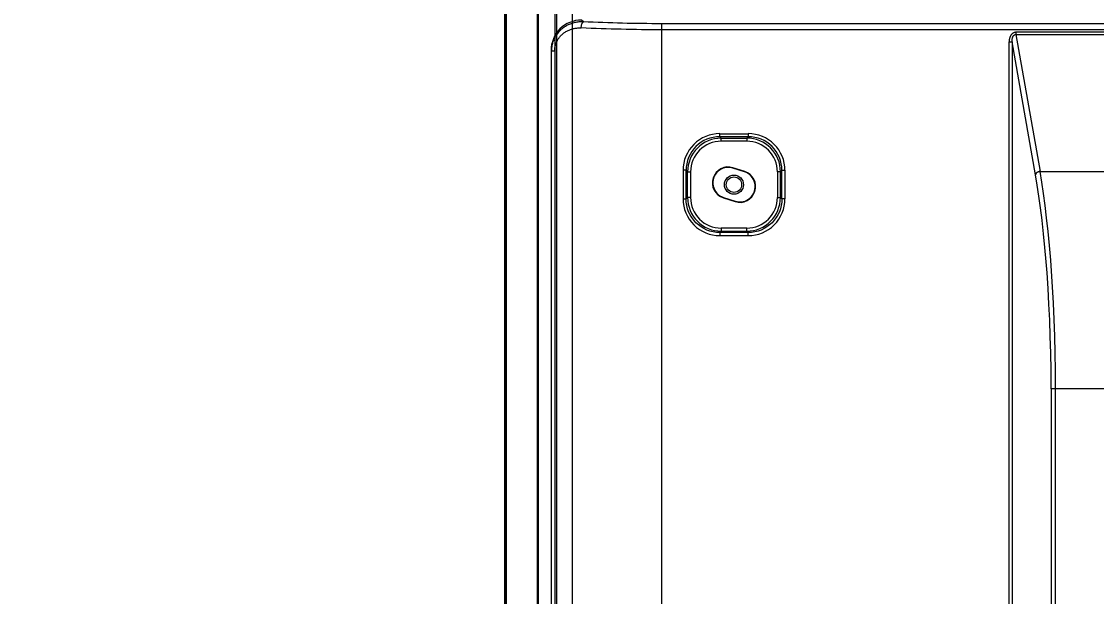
# Model space of a CAD drawing. Header units: millimetres. Extents: x -71336 to -35435, y -26189 to 22712.
# Drawn here: x -69489.4 to -69314.5, y -17311.5 to -17218.1 of the extents above; entities that cross this region are included whole.
import ezdxf

# ---------------------------------------------------------------- set-up
doc = ezdxf.new("R2010")
doc.units = ezdxf.units.MM
doc.layers.add('SC - Dimensions', color=1, linetype='Continuous')
doc.layers.add('SC - Equipment', color=7, linetype='Continuous', lineweight=13)
doc.layers.add('SC - Xlines', color=252, linetype='Continuous', plot=False)
doc.styles.get("Standard").update_dxf_attribs({"font": 'arial.ttf', "height": 35})
doc.dimstyles.new('MJC', dxfattribs={"dimscale": 25, "dimtxt": 35, "dimasz": 1, "dimexe": 0.25, "dimexo": 0.25, "dimgap": 0.25, "dimtad": 1, "dimdec": 0, "dimzin": 0, "dimdsep": 46, "dimtxsty": 'Standard', "dimcen": 0.09, "dimclrd": 1, "dimclre": 1, "dimclrt": 7, "dimadec": 0, "dimazin": 0, "dimtfac": 1, "dimtdec": 0, "dimtofl": 0, "dimtmove": 0, "dimatfit": 3, "dimfxl": 1, "dimtolj": 1, "dimtzin": 0, "dimarcsym": 0})

# ---------------------------------------------------------------- blocks, each defined once
blk = doc.blocks.new('SONY FW-49XE8001 - BACK')
at = {"layer": 'SC - Equipment', "color": 251, "true_color": 0x636466, "transparency": 33554495}
for points in [[(-547.71, 639.76), (-547.72, 639.76), (-547.73, 639.76), (-547.73, 639.75), (-547.74, 639.74), (-547.75, 639.72), (-547.76, 639.7), (-547.76, 639.68), (-547.77, 639.64), (-547.78, 639.61), (-547.78, 639.58), (-547.78, 639.55), (-547.79, 639.52), (-547.79, 639.49), (-547.79, 639.46), (-547.79, 8.06), (-548.01, 8.06)], [(-542.56, 635.06), (-542.56, 7.96), (-542.57, 7.97), (-542.58, 7.97), (-542.59, 7.98), (-542.6, 7.99), (-542.61, 8.01), (-542.62, 8.03), (-542.62, 8.05), (-542.63, 8.09), (-542.64, 8.12), (-542.64, 8.15), (-542.64, 8.18), (-542.64, 8.21), (-542.65, 8.24), (-542.65, 8.26), (-542.65, 635.06)], [(-539.88, 353.2), (-539.87, 353.33), (-539.87, 353.46), (-539.86, 353.58), (-539.84, 353.71), (-539.82, 353.84), (-539.82, 353.85), (-539.79, 353.97), (-539.76, 354.1), (-539.73, 354.22), (-539.69, 354.34), (-539.65, 354.46), (-539.6, 354.58), (-539.55, 354.7), (-539.5, 354.81), (-539.44, 354.92), (-539.38, 355.03), (-539.31, 355.14), (-539.24, 355.24), (-539.16, 355.35), (-539.08, 355.45), (-539, 355.55), (-538.91, 355.65), (-538.82, 355.74), (-538.73, 355.83), (-538.63, 355.92), (-538.53, 356.01), (-538.49, 356.04), (-538.38, 356.12), (-538.27, 356.2), (-538.16, 356.27), (-538.04, 356.34), (-537.93, 356.41), (-537.8, 356.47), (-537.68, 356.53), (-537.55, 356.59), (-537.42, 356.64), (-537.29, 356.69), (-537.16, 356.73), (-537.11, 356.75), (-536.97, 356.79), (-536.83, 356.82), (-536.69, 356.85), (-536.55, 356.88), (-536.41, 356.9), (-536.26, 356.92), (-536.12, 356.93), (-535.97, 356.94), (-535.82, 356.94), (-535.68, 356.94), (-535.57, 356.94), (-535.56, 357.03), (-535.55, 357.12), (-535.54, 357.21), (-535.53, 357.3), (-535.51, 357.38), (-535.49, 357.46), (-535.47, 357.53), (-535.45, 357.6), (-535.43, 357.65), (-535.41, 357.7), (-535.38, 357.75), (-535.36, 357.79), (-535.33, 357.82), (-535.31, 357.85), (-535.29, 357.87), (-535.27, 357.89), (-535.25, 357.91), (-535.23, 357.92), (-535.2, 357.93), (-535.5, 358.21)], [(522.2, 357.62), (-522.51, 357.62), (-522.51, 133.49)], [(-465.96, 249.06), (-465.96, 354.67), (-465.47, 354.67), (-465.47, 354.7), (-465.47, 354.79), (-465.47, 354.87), (-465.46, 354.96), (-465.45, 355.04), (-465.44, 355.11), (-465.43, 355.19), (-465.41, 355.26), (-465.39, 355.33), (-465.37, 355.4), (-465.36, 355.43), (-465.34, 355.48), (-465.32, 355.53), (-465.29, 355.58), (-465.27, 355.62), (-465.24, 355.66), (-465.21, 355.69), (-465.18, 355.72), (-465.16, 355.74), (-465.13, 355.77), (-465.09, 355.8), (-465.05, 355.82), (-465.02, 355.83), (-464.98, 355.85), (-464.95, 355.86), (-464.91, 355.86), (-464.88, 355.87), (-464.84, 355.87), (464.53, 355.87)], [(-464.84, 356.22), (-464.9, 356.22), (-464.95, 356.21), (-465, 356.21), (-465.06, 356.19), (-465.11, 356.18), (-465.16, 356.16), (-465.22, 356.14), (-465.24, 356.12), (-465.29, 356.1), (-465.34, 356.07), (-465.39, 356.04), (-465.43, 356), (-465.48, 355.96), (-465.52, 355.92), (-465.56, 355.87), (-465.6, 355.82), (-465.64, 355.77), (-465.68, 355.71), (-465.7, 355.68), (-465.74, 355.62), (-465.77, 355.56), (-465.8, 355.49), (-465.83, 355.42), (-465.85, 355.35), (-465.88, 355.27), (-465.9, 355.19), (-465.9, 355.19), (-465.91, 355.11), (-465.93, 355.03), (-465.94, 354.95), (-465.95, 354.86), (-465.96, 354.77), (-465.96, 354.68), (-465.96, 354.67)], [(464.53, 356.22), (-464.84, 356.22), (-464.84, 355.87), (-460.92, 333.61), (-445.08, 333.61)], [(458.8, 298.25), (-459.11, 298.25), (-459.11, 191.84)], [(-458.38, 191.84), (-458.38, 298.25), (-458.38, 298.38), (-458.39, 301.25), (-458.43, 304.06), (-458.5, 306.83), (-458.6, 309.54), (-458.72, 312.21), (-458.87, 314.84), (-459.04, 317.42), (-459.17, 319.19), (-459.38, 321.57), (-459.6, 323.86), (-459.84, 326.06), (-460.09, 328.1), (-460.35, 330.03), (-460.63, 331.86), (-460.92, 333.61), (-460.94, 333.61), (-461, 333.6), (-461.06, 333.59), (-461.12, 333.57), (-461.17, 333.56), (-461.23, 333.54), (-461.28, 333.51), (-461.32, 333.49), (-461.37, 333.46), (-461.41, 333.43), (-461.42, 333.43), (-461.46, 333.4), (-461.5, 333.36), (-461.53, 333.33), (-461.56, 333.29), (-461.58, 333.26), (-461.61, 333.22), (-461.62, 333.18), (-461.64, 333.15), (-461.65, 333.11), (-461.66, 333.08), (-465.47, 354.67), (-465.47, 249.06)], [(-540.47, 10.79), (-540.42, 10.79), (-540.42, 353.2), (-540.47, 353.25)], [(-512.8, 339.02), (-508.61, 339.02)], [(-510.87, 334.22), (-510.89, 334.15)], [(-508.97, 333.61), (-508.99, 333.54)], [(-502.92, 333.79), (-503.15, 333.56)], [(-459.11, 298.25), (-459.11, 298.53), (-459.13, 301.33), (-459.17, 304.08), (-459.24, 306.78), (-459.34, 309.43), (-459.46, 312.04), (-459.61, 314.61), (-459.78, 317.14), (-459.92, 318.93), (-460.12, 321.25), (-460.34, 323.49), (-460.58, 325.64), (-460.59, 325.69), (-460.84, 327.69), (-461.1, 329.58), (-461.37, 331.37), (-461.66, 333.08)], [(-512.44, 329.31), (-512.42, 329.39)], [(-510.54, 328.7), (-510.52, 328.78)]]:
    blk.add_lwpolyline(points, dxfattribs=at)
for points in [[(-546.71, 7.3, -0.349751), (-547.01, 7.06, -0.414221), (-548.01, 8.06), (-548.01, 639.46, -0.414141), (-547.71, 639.76), (-547.42, 639.76, -0.184459), (-546.12, 639.18), (-528.09, 621.15, 0.198958), (-527.88, 621.06), (527.57, 621.06, 0.199415), (527.78, 621.15), (545.81, 639.18, -0.198938), (547.28, 639.76, 0.199), (546.01, 639.24), (527.78, 621.01, 0.19808), (527.69, 620.8), (527.69, 358.21)], [(-535.5, 358.21, 0.416137), (-540.47, 353.25), (-540.47, 10.79)], [(-522.51, 357.62, -0.012037), (-535.2, 357.93), (-535.38, 357.93), (-535.4, 357.93), (-535.58, 357.93), (-535.75, 357.92), (-535.93, 357.91), (-536.1, 357.89), (-536.28, 357.86), (-536.45, 357.83), (-536.62, 357.8), (-536.79, 357.75), (-536.95, 357.71), (-537.11, 357.66), (-537.21, 357.62), (-537.36, 357.57), (-537.52, 357.5), (-537.68, 357.43), (-537.83, 357.36), (-537.98, 357.28), (-538.12, 357.19), (-538.26, 357.1), (-538.4, 357.01), (-538.54, 356.92), (-538.67, 356.81), (-538.79, 356.71), (-538.91, 356.6), (-538.94, 356.58), (-539.05, 356.47), (-539.17, 356.35), (-539.28, 356.23), (-539.38, 356.1), (-539.48, 355.98), (-539.58, 355.84), (-539.67, 355.71), (-539.75, 355.58), (-539.83, 355.44), (-539.91, 355.3), (-539.98, 355.15), (-540.04, 355.01), (-540.1, 354.86), (-540.16, 354.71), (-540.21, 354.56), (-540.25, 354.4), (-540.29, 354.25), (-540.33, 354.09), (-540.36, 353.93), (-540.37, 353.85), (-540.39, 353.69), (-540.4, 353.52), (-540.41, 353.36), (-540.42, 353.2), (-539.88, 353.2), (-539.88, 10.79)], [(535.26, 356.94, -0.011528), (522.2, 356.63), (-522.51, 356.63, -0.011714), (-535.57, 356.94)], [(-508.38, 339.25), (-513.03, 339.25, 0.417116), (-518.49, 333.79), (-518.99, 333.79), (-518.99, 329.14), (-518.49, 329.14), (-518.49, 333.79), (-518.26, 333.56), (-517.76, 333.56), (-517.76, 329.37), (-518.26, 329.37, 0.414881), (-512.8, 323.91), (-508.61, 323.91, 0.414927), (-503.15, 329.37), (-502.92, 329.14, -0.417095), (-508.38, 323.68), (-513.03, 323.68, -0.417099), (-518.49, 329.14), (-518.26, 329.37), (-518.26, 333.56)]]:
    blk.add_lwpolyline(points, format="xyb", dxfattribs=at)
for points in [[(-508.38, 339.74), (-508.38, 339.25), (-508.61, 339.02), (-508.61, 338.52), (-512.8, 338.52), (-512.8, 339.02), (-513.03, 339.25), (-513.03, 339.74)], [(-503.15, 333.56), (-503.65, 333.56), (-503.65, 329.37), (-503.15, 329.37)], [(-502.92, 333.79), (-502.42, 333.79), (-502.42, 329.14), (-502.92, 329.14)], [(-508.38, 323.18), (-508.38, 323.68), (-508.61, 323.91), (-508.61, 324.41), (-512.8, 324.41), (-512.8, 323.91), (-513.03, 323.68), (-513.03, 323.18)]]:
    blk.add_lwpolyline(points, close=True, dxfattribs=at)
for points in [[(-508.97, 333.61), (-510.87, 334.22, 0.999983), (-512.44, 329.31), (-510.54, 328.7, 0.999956)], [(-508.99, 333.54), (-510.89, 334.15, 1.000005), (-512.42, 329.39), (-510.52, 328.78, 1.000029)]]:
    blk.add_lwpolyline(points, format="xyb", close=True, dxfattribs=at)
for radius in [1.55, 1.25]:
    blk.add_circle((-510.71, 331.46), radius, dxfattribs=at)
for centre, radius, start, end in [((-513.05, 333.81), 5.94, 89.8243, 180.1757), ((-508.36, 333.81), 5.94, 359.8243, 90.1756), ((-512.81, 333.56), 5.45, 89.9323, 180.0654), ((-512.82, 333.57), 4.95, 89.8225, 180.1763), ((-508.6, 333.57), 5.45, 359.9308, 90.0692), ((-508.6, 333.57), 4.95, 359.8258, 90.1754), ((-508.35, 333.82), 5.43, 359.7168, 90.2832), ((-513.05, 329.12), 5.94, 179.8244, 270.1757), ((-512.82, 329.35), 4.95, 179.8241, 270.1771), ((-508.6, 329.35), 4.95, 269.827, 0.1718), ((-508.36, 329.12), 5.94, 269.8244, 0.1756)]:
    blk.add_arc(centre, radius, start, end, dxfattribs=at)
blk = doc.blocks.new('*D141')
at = {"layer": 'Defpoints', "color": 0, "transparency": 16777216}
for p in [(-69169.2, -17110.55), (-69710.69, -17516.96), (-69169.2, -17516.96)]:
    blk.add_point(p, dxfattribs=at)
at = {"layer": 'SC - Dimensions', "color": 1, "lineweight": -2, "transparency": 16777216}
for p, q in [((-69175.45, -17110.55), (-69716.94, -17110.55)), ((-69710.69, -17135.55), (-69710.69, -17491.96)), ((-69175.45, -17516.96), (-69716.94, -17516.96))]:
    blk.add_line(p, q, dxfattribs=at)
at = {"layer": 'SC - Dimensions', "color": 1, "transparency": 16777216}
for points in [[(-69714.86, -17135.55), (-69706.53, -17135.55), (-69710.69, -17110.55)], [(-69714.86, -17491.96), (-69706.53, -17491.96), (-69710.69, -17516.96)]]:
    blk.add_solid(points, dxfattribs=at)
at = {"layer": 'SC - Dimensions', "color": 7, "transparency": 16777216, "insert": (-69734.81, -17313.75), "char_height": 35, "attachment_point": 5, "rotation": 90}
blk.add_mtext('\\A1;406', dxfattribs=at)
blk = doc.blocks.new('*D142')
at = {"layer": 'Defpoints', "color": 0, "transparency": 16777216}
for p in [(-69409.45, -16934.97), (-69810.75, -17568.85), (-69410.75, -17568.85)]:
    blk.add_point(p, dxfattribs=at)
at = {"layer": 'SC - Dimensions', "color": 1, "lineweight": -2, "transparency": 16777216}
for p, q in [((-69415.7, -16934.97), (-69817, -16934.97)), ((-69810.75, -16959.97), (-69810.75, -17543.85)), ((-69417, -17568.85), (-69817, -17568.85))]:
    blk.add_line(p, q, dxfattribs=at)
at = {"layer": 'SC - Dimensions', "color": 1, "transparency": 16777216}
for points in [[(-69814.92, -16959.97), (-69806.58, -16959.97), (-69810.75, -16934.97)], [(-69814.92, -17543.85), (-69806.58, -17543.85), (-69810.75, -17568.85)]]:
    blk.add_solid(points, dxfattribs=at)
at = {"layer": 'SC - Dimensions', "color": 7, "transparency": 16777216, "insert": (-69834.88, -17313.73), "char_height": 35, "attachment_point": 5, "rotation": 90}
blk.add_mtext('\\A1;634', dxfattribs=at)
blk = doc.blocks.new('SONY FW-49XE8001 - FRONT')
at = {"layer": 'SC - Equipment'}
for points in [[(-547.85, 8.06), (-547.55, 8.06), (-547.55, 639.76)], [(-539.35, 23.24), (-539.65, 23.24), (-539.65, 632.16), (-539.35, 632.16)]]:
    blk.add_lwpolyline(points, dxfattribs=at)
for points in [[(539.44, 632.38, -0.228519), (539.21, 632.26), (-539.21, 632.26, -0.228411), (-539.42, 632.35), (-544.71, 639.01, 0.228605), (-546.28, 639.76), (-547.55, 639.76, 0.414213), (-547.85, 639.46), (-547.85, 8.06, 0.414203), (-546.85, 7.06, 0.414178), (-546.55, 7.36)], [(539.38, 23.1), (546.33, 9.73, -0.120241), (546.55, 8.8), (546.55, 7.06, -0.414309), (546.25, 6.76), (-546.25, 6.76, -0.414273), (-546.55, 7.06), (-546.55, 8.8, -0.12028), (-546.33, 9.73), (-539.38, 23.1, 0.120488), (-539.35, 23.24), (-539.35, 632.16, 0.169436), (-539.42, 632.35)]]:
    blk.add_lwpolyline(points, format="xyb", dxfattribs=at)
blk.add_lwpolyline([(536.89, 629.76), (-536.89, 629.76), (-536.89, 25.76), (536.89, 25.76)], close=True, dxfattribs=at)
blk = doc.blocks.new('*U106')
at = {"layer": 'SC - Xlines', "ltscale": 5}
blk.add_lwpolyline([(0, 1540), (0, -1540)], dxfattribs=at)
blk = doc.blocks.new('*U107')
at = {"layer": 'SC - Xlines', "color": 0, "linetype": 'ByBlock', "lineweight": -2, "transparency": 16777216}
blk.add_blockref('*U106', (0, 0), dxfattribs=at)

msp = doc.modelspace()

# ---------------------------------------------------------------- block references
at = {"layer": 'SC - Equipment'}
for name, p in [('SONY FW-49XE8001 - BACK', (-68862.744, -17576.031)), ('SONY FW-49XE8001 - FRONT', (-68862.899, -17576.031))]:
    msp.add_blockref(name, p, dxfattribs=at)
at = {"layer": 'SC - Xlines', "ltscale": 5}
msp.add_blockref('*U107', (-69410.749, -17228.854), dxfattribs=at)

# ---------------------------------------------------------------- dimensions: what is measured, and where the dimension line sits
at = {"layer": 'SC - Dimensions'}
dim = msp.add_linear_dim(base=(-69810.749, -17568.854), p1=(-69409.449, -16934.968), p2=(-69410.749, -17568.854), angle=90, dimstyle='MJC', dxfattribs=at)
dim.commit()
dim.dimension.update_dxf_attribs({"geometry": '*D142', "text_midpoint": (-69810.749, -17313.732), "dimtype": 160})
dim = msp.add_linear_dim(base=(-69710.694, -17516.958), p1=(-69169.203, -17110.551), p2=(-69169.203, -17516.958), angle=90, dimstyle='MJC', dxfattribs=at)
dim.commit()
dim.dimension.update_dxf_attribs({"geometry": '*D141', "text_midpoint": (-69734.814, -17313.755)})

doc.saveas('drawing.dxf')
